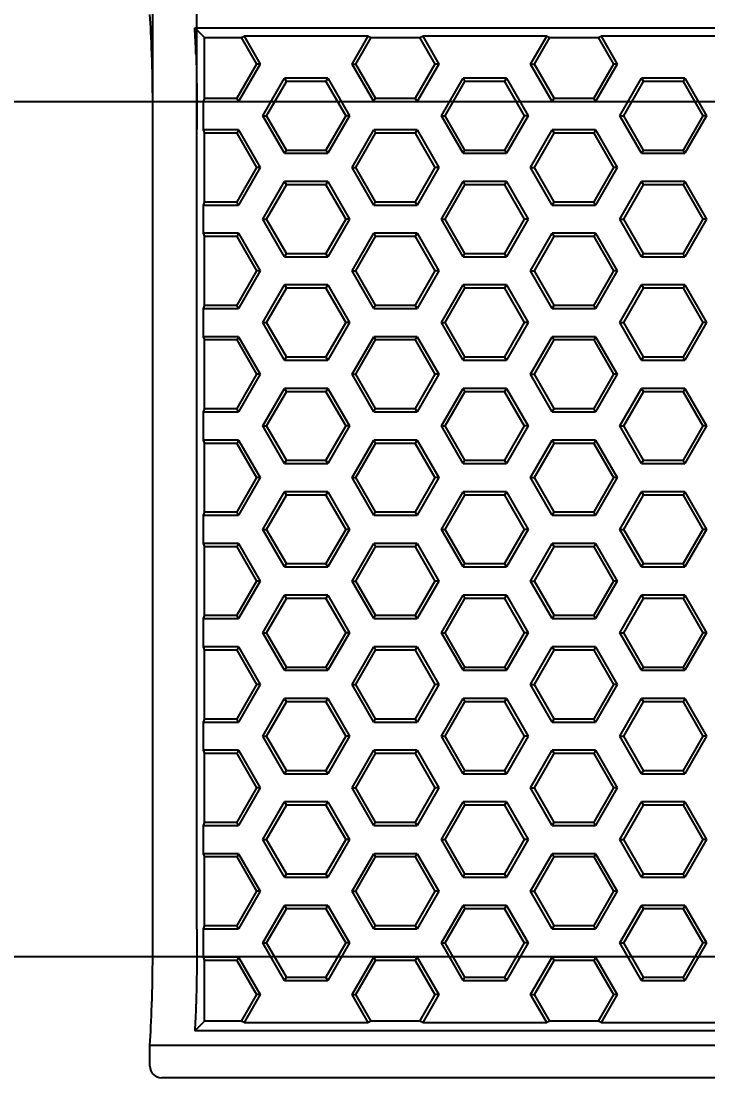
# Model space of a CAD drawing. Header units: inches. Extents: x 0.1 to 21.8, y 1.5 to 18.3.
# Drawn here: x 5.518 to 6.669, y 1.513 to 3.283 of the extents above; entities that cross this region are included whole.
import ezdxf

# ---------------------------------------------------------------- set-up
doc = ezdxf.new("R2010")
doc.units = ezdxf.units.IN
doc.header["$MEASUREMENT"] = 0
doc.layers.get('Defpoints').update_dxf_attribs({"color": 1})
doc.layers.add('Honeycomb', color=7, linetype='Continuous', true_color=0xffffff)
doc.styles.get("Standard").update_dxf_attribs({"font": 'Arial.ttf'})
doc.dimstyles.new('.1 DIM', dxfattribs={"dimscale": 0, "dimtxt": 0.15, "dimasz": 0.1, "dimexe": 0.18, "dimexo": 0.0625, "dimgap": 0.09, "dimtad": 0, "dimtih": 1, "dimtoh": 1, "dimdec": 5, "dimzin": 0, "dimdsep": 46, "dimlunit": 4, "dimtxsty": 'Standard', "dimcen": 0.09, "dimadec": 0, "dimazin": 0, "dimtfac": 1, "dimtdec": 5, "dimtofl": 0, "dimtmove": 0, "dimatfit": 3, "dimfxl": 1, "dimtolj": 1, "dimtzin": 0, "dimarcsym": 0})

# ---------------------------------------------------------------- blocks, each defined once
blk = doc.blocks.new('*D36')
at = {"layer": 'Defpoints', "color": 0, "lineweight": -2, "transparency": 16777216}
for p, q in [((7.1697, 3.1481), (4.7174, 3.1481)), ((4.8974, 3.0481), (4.8974, 2.8819)), ((4.8974, 1.816), (4.8974, 1.9822)), ((7.1697, 1.716), (4.7174, 1.716))]:
    blk.add_line(p, q, dxfattribs=at)
at = {"layer": 'Defpoints', "color": 0, "transparency": 16777216}
for p in [(7.2322, 3.1481), (4.8974, 1.716), (7.2322, 1.716)]:
    blk.add_point(p, dxfattribs=at)
for points in [[(4.8808, 3.0481), (4.9141, 3.0481), (4.8974, 3.1481)], [(4.8808, 1.816), (4.9141, 1.816), (4.8974, 1.716)]]:
    blk.add_solid(points, dxfattribs=at)
at = {"layer": 'Defpoints', "color": 0, "transparency": 16777216, "char_height": 0.15, "attachment_point": 5}
for s, insert in [('\\A1;1{\\H1x;\\S7/16;}"', (4.8974, 2.6965)), ('\\A1;[36.37 mm]', (4.8974, 2.2466))]:
    blk.add_mtext(s, dxfattribs=dict(at, insert=insert))
blk = doc.blocks.new('*D37')
at = {"layer": 'Defpoints', "color": 0, "lineweight": -2, "transparency": 16777216}
for p, q in [((5.7391, 2.4946), (5.7391, 3.9889)), ((5.8131, 2.4946), (5.8131, 3.9889)), ((5.6391, 3.8089), (5.5391, 3.8089)), ((5.9131, 3.8089), (6.0131, 3.8089))]:
    blk.add_line(p, q, dxfattribs=at)
at = {"layer": 'Defpoints', "color": 0, "transparency": 16777216}
for p in [(5.8131, 3.8089), (5.7391, 2.4321), (5.8131, 2.4321)]:
    blk.add_point(p, dxfattribs=at)
for points in [[(5.6391, 3.8256), (5.6391, 3.7922), (5.7391, 3.8089)], [(5.9131, 3.8256), (5.9131, 3.7922), (5.8131, 3.8089)]]:
    blk.add_solid(points, dxfattribs=at)
at = {"layer": 'Defpoints', "color": 0, "transparency": 16777216, "char_height": 0.15, "attachment_point": 5}
for s, insert in [('\\A1;{\\H1x;\\S1/16;}"', (6.5543, 4.0743)), ('\\A1;[1.88 mm]', (6.5543, 3.6234))]:
    blk.add_mtext(s, dxfattribs=dict(at, insert=insert))

msp = doc.modelspace()

# ---------------------------------------------------------------- linework, layer by layer
at = {"layer": 'Honeycomb', "color": 250, "linetype": 'Continuous'}
for p, q in [((5.809482, 3.27211), (7.106312, 3.27211)), ((5.809482, 3.27211), (5.825454, 3.256138)), ((5.887049, 3.256138), (5.892216, 3.258199)), ((5.892216, 3.258199), (5.919147, 3.211554)), ((6.099974, 3.258199), (5.892216, 3.258199)), ((6.073043, 3.211554), (6.099974, 3.258199)), ((6.099974, 3.258199), (6.105141, 3.256138)), ((6.186244, 3.256138), (6.191411, 3.258199)), ((6.191411, 3.258199), (6.218342, 3.211554)), ((6.399169, 3.258199), (6.191411, 3.258199)), ((6.372238, 3.211554), (6.399169, 3.258199)), ((6.399169, 3.258199), (6.404336, 3.256138)), ((6.485439, 3.256138), (6.490606, 3.258199)), ((6.490606, 3.258199), (6.517537, 3.211554)), ((6.698364, 3.258199), (6.490606, 3.258199)), ((5.825454, 3.154144), (5.825454, 3.256138)), ((5.825454, 3.256138), (5.887049, 3.256138)), ((5.887049, 3.256138), (5.912789, 3.211554)), ((6.0794, 3.211554), (6.105141, 3.256138)), ((6.105141, 3.256138), (6.186244, 3.256138)), ((6.186244, 3.256138), (6.211984, 3.211554)), ((6.378596, 3.211554), (6.404336, 3.256138)), ((6.404336, 3.256138), (6.485439, 3.256138)), ((6.485439, 3.256138), (6.511179, 3.211554)), ((5.912789, 3.211554), (5.879643, 3.154144)), ((5.919147, 3.211554), (5.882822, 3.148638)), ((5.919147, 3.211554), (5.912789, 3.211554)), ((6.109368, 3.148638), (6.073043, 3.211554)), ((6.073043, 3.211554), (6.0794, 3.211554)), ((6.112546, 3.154144), (6.0794, 3.211554)), ((6.211984, 3.211554), (6.178838, 3.154144)), ((6.218342, 3.211554), (6.182017, 3.148638)), ((6.218342, 3.211554), (6.211984, 3.211554)), ((6.408563, 3.148638), (6.372238, 3.211554)), ((6.372238, 3.211554), (6.378596, 3.211554)), ((6.411741, 3.154144), (6.378596, 3.211554)), ((6.511179, 3.211554), (6.478033, 3.154144)), ((6.517537, 3.211554), (6.481212, 3.148638)), ((6.517537, 3.211554), (6.511179, 3.211554)), ((5.923445, 3.124945), (5.95977, 3.187861)), ((5.95977, 3.187861), (5.962949, 3.182355)), ((6.032419, 3.187861), (5.95977, 3.187861)), ((6.032419, 3.187861), (6.029241, 3.182355)), ((6.032419, 3.187861), (6.068744, 3.124945)), ((6.222641, 3.124945), (6.258965, 3.187861)), ((6.258965, 3.187861), (6.262144, 3.182355)), ((6.331614, 3.187861), (6.258965, 3.187861)), ((6.331614, 3.187861), (6.328436, 3.182355)), ((6.331614, 3.187861), (6.367939, 3.124945)), ((6.521836, 3.124945), (6.55816, 3.187861)), ((6.55816, 3.187861), (6.561339, 3.182355)), ((6.63081, 3.187861), (6.55816, 3.187861)), ((6.63081, 3.187861), (6.627631, 3.182355)), ((6.63081, 3.187861), (6.667134, 3.124945)), ((5.929803, 3.124945), (5.962949, 3.182355)), ((6.029241, 3.182355), (5.962949, 3.182355)), ((6.029241, 3.182355), (6.062387, 3.124945)), ((6.228998, 3.124945), (6.262144, 3.182355)), ((6.328436, 3.182355), (6.262144, 3.182355)), ((6.328436, 3.182355), (6.361582, 3.124945)), ((6.528193, 3.124945), (6.561339, 3.182355)), ((6.627631, 3.182355), (6.561339, 3.182355)), ((6.627631, 3.182355), (6.660777, 3.124945)), ((5.825454, 3.154144), (5.823392, 3.148638)), ((5.825454, 3.154144), (5.879643, 3.154144)), ((5.882822, 3.148638), (5.879643, 3.154144)), ((6.109368, 3.148638), (6.112546, 3.154144)), ((6.112546, 3.154144), (6.178838, 3.154144)), ((6.182017, 3.148638), (6.178838, 3.154144)), ((6.408563, 3.148638), (6.411741, 3.154144)), ((6.411741, 3.154144), (6.478033, 3.154144)), ((6.481212, 3.148638), (6.478033, 3.154144)), ((5.823392, 3.148638), (5.823392, 3.101252)), ((5.823392, 3.148638), (5.882822, 3.148638)), ((6.109368, 3.148638), (6.182017, 3.148638)), ((6.408563, 3.148638), (6.481212, 3.148638)), ((5.95977, 3.062029), (5.923445, 3.124945)), ((5.923445, 3.124945), (5.929803, 3.124945)), ((5.962949, 3.067535), (5.929803, 3.124945)), ((6.062387, 3.124945), (6.029241, 3.067535)), ((6.068744, 3.124945), (6.032419, 3.062029)), ((6.068744, 3.124945), (6.062387, 3.124945)), ((6.258965, 3.062029), (6.222641, 3.124945)), ((6.222641, 3.124945), (6.228998, 3.124945)), ((6.262144, 3.067535), (6.228998, 3.124945)), ((6.361582, 3.124945), (6.328436, 3.067535)), ((6.367939, 3.124945), (6.331614, 3.062029)), ((6.367939, 3.124945), (6.361582, 3.124945)), ((6.55816, 3.062029), (6.521836, 3.124945)), ((6.521836, 3.124945), (6.528193, 3.124945)), ((6.561339, 3.067535), (6.528193, 3.124945)), ((6.660777, 3.124945), (6.627631, 3.067535)), ((6.667134, 3.124945), (6.63081, 3.062029)), ((6.667134, 3.124945), (6.660777, 3.124945)), ((5.739144, 1.762377), (5.739144, 3.101767)), ((5.813083, 1.762377), (5.813083, 3.101767)), ((5.882822, 3.101252), (5.823392, 3.101252)), ((5.823392, 3.101252), (5.825454, 3.095746)), ((5.882822, 3.101252), (5.879643, 3.095746)), ((5.882822, 3.101252), (5.919147, 3.038336)), ((6.073043, 3.038336), (6.109368, 3.101252)), ((6.109368, 3.101252), (6.112546, 3.095746)), ((6.182017, 3.101252), (6.109368, 3.101252)), ((6.182017, 3.101252), (6.178838, 3.095746)), ((6.182017, 3.101252), (6.218342, 3.038336)), ((6.372238, 3.038336), (6.408563, 3.101252)), ((6.408563, 3.101252), (6.411741, 3.095746)), ((6.481212, 3.101252), (6.408563, 3.101252)), ((6.481212, 3.101252), (6.478033, 3.095746)), ((6.481212, 3.101252), (6.517537, 3.038336)), ((5.825454, 2.980925), (5.825454, 3.095746)), ((5.879643, 3.095746), (5.825454, 3.095746)), ((5.879643, 3.095746), (5.912789, 3.038336)), ((6.0794, 3.038336), (6.112546, 3.095746)), ((6.178838, 3.095746), (6.112546, 3.095746)), ((6.178838, 3.095746), (6.211984, 3.038336)), ((6.378596, 3.038336), (6.411741, 3.095746)), ((6.478033, 3.095746), (6.411741, 3.095746)), ((6.478033, 3.095746), (6.511179, 3.038336)), ((5.95977, 3.062029), (5.962949, 3.067535)), ((5.962949, 3.067535), (6.029241, 3.067535)), ((6.032419, 3.062029), (6.029241, 3.067535)), ((6.258965, 3.062029), (6.262144, 3.067535)), ((6.262144, 3.067535), (6.328436, 3.067535)), ((6.331614, 3.062029), (6.328436, 3.067535)), ((6.55816, 3.062029), (6.561339, 3.067535)), ((6.561339, 3.067535), (6.627631, 3.067535)), ((6.63081, 3.062029), (6.627631, 3.067535)), ((5.95977, 3.062029), (6.032419, 3.062029)), ((6.258965, 3.062029), (6.331614, 3.062029)), ((6.55816, 3.062029), (6.63081, 3.062029)), ((5.912789, 3.038336), (5.879643, 2.980925)), ((5.919147, 3.038336), (5.882822, 2.97542)), ((5.919147, 3.038336), (5.912789, 3.038336)), ((6.109368, 2.97542), (6.073043, 3.038336)), ((6.073043, 3.038336), (6.0794, 3.038336)), ((6.112546, 2.980925), (6.0794, 3.038336)), ((6.211984, 3.038336), (6.178838, 2.980925)), ((6.218342, 3.038336), (6.182017, 2.97542)), ((6.218342, 3.038336), (6.211984, 3.038336)), ((6.408563, 2.97542), (6.372238, 3.038336)), ((6.372238, 3.038336), (6.378596, 3.038336)), ((6.411741, 2.980925), (6.378596, 3.038336)), ((6.511179, 3.038336), (6.478033, 2.980925)), ((6.517537, 3.038336), (6.481212, 2.97542)), ((6.517537, 3.038336), (6.511179, 3.038336)), ((5.923445, 2.951727), (5.95977, 3.014643)), ((5.95977, 3.014643), (5.962949, 3.009137)), ((6.032419, 3.014643), (5.95977, 3.014643)), ((6.032419, 3.014643), (6.029241, 3.009137)), ((6.032419, 3.014643), (6.068744, 2.951727)), ((6.222641, 2.951727), (6.258965, 3.014643)), ((6.258965, 3.014643), (6.262144, 3.009137)), ((6.331614, 3.014643), (6.258965, 3.014643)), ((6.331614, 3.014643), (6.328436, 3.009137)), ((6.331614, 3.014643), (6.367939, 2.951727)), ((6.521836, 2.951727), (6.55816, 3.014643)), ((6.55816, 3.014643), (6.561339, 3.009137)), ((6.63081, 3.014643), (6.55816, 3.014643)), ((6.63081, 3.014643), (6.627631, 3.009137)), ((6.63081, 3.014643), (6.667134, 2.951727)), ((5.929803, 2.951727), (5.962949, 3.009137)), ((6.029241, 3.009137), (5.962949, 3.009137)), ((6.029241, 3.009137), (6.062387, 2.951727)), ((6.228998, 2.951727), (6.262144, 3.009137)), ((6.328436, 3.009137), (6.262144, 3.009137)), ((6.328436, 3.009137), (6.361582, 2.951727)), ((6.528193, 2.951727), (6.561339, 3.009137)), ((6.627631, 3.009137), (6.561339, 3.009137)), ((6.627631, 3.009137), (6.660777, 2.951727)), ((5.825454, 2.980925), (5.823392, 2.97542)), ((5.823392, 2.97542), (5.823392, 2.928034)), ((5.823392, 2.97542), (5.882822, 2.97542)), ((5.825454, 2.980925), (5.879643, 2.980925)), ((5.882822, 2.97542), (5.879643, 2.980925)), ((6.109368, 2.97542), (6.112546, 2.980925)), ((6.109368, 2.97542), (6.182017, 2.97542)), ((6.112546, 2.980925), (6.178838, 2.980925)), ((6.182017, 2.97542), (6.178838, 2.980925)), ((6.408563, 2.97542), (6.411741, 2.980925)), ((6.408563, 2.97542), (6.481212, 2.97542)), ((6.411741, 2.980925), (6.478033, 2.980925)), ((6.481212, 2.97542), (6.478033, 2.980925)), ((5.95977, 2.888811), (5.923445, 2.951727)), ((5.923445, 2.951727), (5.929803, 2.951727)), ((5.962949, 2.894316), (5.929803, 2.951727)), ((6.062387, 2.951727), (6.029241, 2.894316)), ((6.068744, 2.951727), (6.032419, 2.888811)), ((6.068744, 2.951727), (6.062387, 2.951727)), ((6.258965, 2.888811), (6.222641, 2.951727)), ((6.222641, 2.951727), (6.228998, 2.951727)), ((6.262144, 2.894316), (6.228998, 2.951727)), ((6.361582, 2.951727), (6.328436, 2.894316)), ((6.367939, 2.951727), (6.331614, 2.888811)), ((6.367939, 2.951727), (6.361582, 2.951727)), ((6.55816, 2.888811), (6.521836, 2.951727)), ((6.521836, 2.951727), (6.528193, 2.951727)), ((6.561339, 2.894316), (6.528193, 2.951727)), ((6.660777, 2.951727), (6.627631, 2.894316)), ((6.667134, 2.951727), (6.63081, 2.888811)), ((6.667134, 2.951727), (6.660777, 2.951727)), ((5.882822, 2.928034), (5.823392, 2.928034)), ((5.823392, 2.928034), (5.825454, 2.922528)), ((5.825454, 2.807707), (5.825454, 2.922528)), ((5.879643, 2.922528), (5.825454, 2.922528)), ((5.882822, 2.928034), (5.879643, 2.922528)), ((5.879643, 2.922528), (5.912789, 2.865118)), ((5.882822, 2.928034), (5.919147, 2.865118)), ((6.073043, 2.865118), (6.109368, 2.928034)), ((6.0794, 2.865118), (6.112546, 2.922528)), ((6.109368, 2.928034), (6.112546, 2.922528)), ((6.182017, 2.928034), (6.109368, 2.928034)), ((6.178838, 2.922528), (6.112546, 2.922528)), ((6.182017, 2.928034), (6.178838, 2.922528)), ((6.178838, 2.922528), (6.211984, 2.865118)), ((6.182017, 2.928034), (6.218342, 2.865118)), ((6.372238, 2.865118), (6.408563, 2.928034)), ((6.378596, 2.865118), (6.411741, 2.922528)), ((6.408563, 2.928034), (6.411741, 2.922528)), ((6.481212, 2.928034), (6.408563, 2.928034)), ((6.478033, 2.922528), (6.411741, 2.922528)), ((6.481212, 2.928034), (6.478033, 2.922528)), ((6.478033, 2.922528), (6.511179, 2.865118)), ((6.481212, 2.928034), (6.517537, 2.865118)), ((5.95977, 2.888811), (5.962949, 2.894316)), ((5.95977, 2.888811), (6.032419, 2.888811)), ((5.962949, 2.894316), (6.029241, 2.894316)), ((6.032419, 2.888811), (6.029241, 2.894316)), ((6.258965, 2.888811), (6.262144, 2.894316)), ((6.258965, 2.888811), (6.331614, 2.888811)), ((6.262144, 2.894316), (6.328436, 2.894316)), ((6.331614, 2.888811), (6.328436, 2.894316)), ((6.55816, 2.888811), (6.561339, 2.894316)), ((6.55816, 2.888811), (6.63081, 2.888811)), ((6.561339, 2.894316), (6.627631, 2.894316)), ((6.63081, 2.888811), (6.627631, 2.894316)), ((5.912789, 2.865118), (5.879643, 2.807707)), ((5.919147, 2.865118), (5.882822, 2.802202)), ((5.919147, 2.865118), (5.912789, 2.865118)), ((6.109368, 2.802202), (6.073043, 2.865118)), ((6.073043, 2.865118), (6.0794, 2.865118)), ((6.112546, 2.807707), (6.0794, 2.865118)), ((6.211984, 2.865118), (6.178838, 2.807707)), ((6.218342, 2.865118), (6.182017, 2.802202)), ((6.218342, 2.865118), (6.211984, 2.865118)), ((6.408563, 2.802202), (6.372238, 2.865118)), ((6.372238, 2.865118), (6.378596, 2.865118)), ((6.411741, 2.807707), (6.378596, 2.865118)), ((6.511179, 2.865118), (6.478033, 2.807707)), ((6.517537, 2.865118), (6.481212, 2.802202)), ((6.517537, 2.865118), (6.511179, 2.865118)), ((5.923445, 2.778509), (5.95977, 2.841425)), ((5.929803, 2.778509), (5.962949, 2.835919)), ((5.95977, 2.841425), (5.962949, 2.835919)), ((6.032419, 2.841425), (5.95977, 2.841425)), ((6.029241, 2.835919), (5.962949, 2.835919)), ((6.032419, 2.841425), (6.029241, 2.835919)), ((6.029241, 2.835919), (6.062387, 2.778509)), ((6.032419, 2.841425), (6.068744, 2.778509)), ((6.222641, 2.778509), (6.258965, 2.841425)), ((6.228998, 2.778509), (6.262144, 2.835919)), ((6.258965, 2.841425), (6.262144, 2.835919)), ((6.331614, 2.841425), (6.258965, 2.841425)), ((6.328436, 2.835919), (6.262144, 2.835919)), ((6.331614, 2.841425), (6.328436, 2.835919)), ((6.328436, 2.835919), (6.361582, 2.778509)), ((6.331614, 2.841425), (6.367939, 2.778509)), ((6.521836, 2.778509), (6.55816, 2.841425)), ((6.528193, 2.778509), (6.561339, 2.835919)), ((6.55816, 2.841425), (6.561339, 2.835919)), ((6.63081, 2.841425), (6.55816, 2.841425)), ((6.627631, 2.835919), (6.561339, 2.835919)), ((6.63081, 2.841425), (6.627631, 2.835919)), ((6.627631, 2.835919), (6.660777, 2.778509)), ((6.63081, 2.841425), (6.667134, 2.778509)), ((5.825454, 2.807707), (5.823392, 2.802202)), ((5.823392, 2.802202), (5.823392, 2.754816)), ((5.823392, 2.802202), (5.882822, 2.802202)), ((5.825454, 2.807707), (5.879643, 2.807707)), ((5.882822, 2.802202), (5.879643, 2.807707)), ((6.109368, 2.802202), (6.112546, 2.807707)), ((6.109368, 2.802202), (6.182017, 2.802202)), ((6.112546, 2.807707), (6.178838, 2.807707)), ((6.182017, 2.802202), (6.178838, 2.807707)), ((6.408563, 2.802202), (6.411741, 2.807707)), ((6.408563, 2.802202), (6.481212, 2.802202)), ((6.411741, 2.807707), (6.478033, 2.807707)), ((6.481212, 2.802202), (6.478033, 2.807707)), ((5.95977, 2.715592), (5.923445, 2.778509)), ((5.923445, 2.778509), (5.929803, 2.778509)), ((5.962949, 2.721098), (5.929803, 2.778509)), ((6.062387, 2.778509), (6.029241, 2.721098)), ((6.068744, 2.778509), (6.032419, 2.715592)), ((6.068744, 2.778509), (6.062387, 2.778509)), ((6.258965, 2.715592), (6.222641, 2.778509)), ((6.222641, 2.778509), (6.228998, 2.778509)), ((6.262144, 2.721098), (6.228998, 2.778509)), ((6.361582, 2.778509), (6.328436, 2.721098)), ((6.367939, 2.778509), (6.331614, 2.715592)), ((6.367939, 2.778509), (6.361582, 2.778509)), ((6.55816, 2.715592), (6.521836, 2.778509)), ((6.521836, 2.778509), (6.528193, 2.778509)), ((6.561339, 2.721098), (6.528193, 2.778509)), ((6.660777, 2.778509), (6.627631, 2.721098)), ((6.667134, 2.778509), (6.63081, 2.715592)), ((6.667134, 2.778509), (6.660777, 2.778509)), ((5.882822, 2.754816), (5.823392, 2.754816)), ((5.823392, 2.754816), (5.825454, 2.74931)), ((5.825454, 2.634489), (5.825454, 2.74931)), ((5.879643, 2.74931), (5.825454, 2.74931)), ((5.882822, 2.754816), (5.879643, 2.74931)), ((5.879643, 2.74931), (5.912789, 2.691899)), ((5.882822, 2.754816), (5.919147, 2.691899)), ((6.073043, 2.691899), (6.109368, 2.754816)), ((6.0794, 2.691899), (6.112546, 2.74931)), ((6.109368, 2.754816), (6.112546, 2.74931)), ((6.182017, 2.754816), (6.109368, 2.754816)), ((6.178838, 2.74931), (6.112546, 2.74931)), ((6.182017, 2.754816), (6.178838, 2.74931)), ((6.178838, 2.74931), (6.211984, 2.691899)), ((6.182017, 2.754816), (6.218342, 2.691899)), ((6.372238, 2.691899), (6.408563, 2.754816)), ((6.378596, 2.691899), (6.411741, 2.74931)), ((6.408563, 2.754816), (6.411741, 2.74931)), ((6.481212, 2.754816), (6.408563, 2.754816)), ((6.478033, 2.74931), (6.411741, 2.74931)), ((6.481212, 2.754816), (6.478033, 2.74931)), ((6.478033, 2.74931), (6.511179, 2.691899)), ((6.481212, 2.754816), (6.517537, 2.691899)), ((5.95977, 2.715592), (5.962949, 2.721098)), ((5.95977, 2.715592), (6.032419, 2.715592)), ((5.962949, 2.721098), (6.029241, 2.721098)), ((6.032419, 2.715592), (6.029241, 2.721098)), ((6.258965, 2.715592), (6.262144, 2.721098)), ((6.258965, 2.715592), (6.331614, 2.715592)), ((6.262144, 2.721098), (6.328436, 2.721098)), ((6.331614, 2.715592), (6.328436, 2.721098)), ((6.55816, 2.715592), (6.561339, 2.721098)), ((6.55816, 2.715592), (6.63081, 2.715592)), ((6.561339, 2.721098), (6.627631, 2.721098)), ((6.63081, 2.715592), (6.627631, 2.721098)), ((5.912789, 2.691899), (5.879643, 2.634489)), ((5.919147, 2.691899), (5.882822, 2.628983)), ((5.919147, 2.691899), (5.912789, 2.691899)), ((6.109368, 2.628983), (6.073043, 2.691899)), ((6.073043, 2.691899), (6.0794, 2.691899)), ((6.112546, 2.634489), (6.0794, 2.691899)), ((6.211984, 2.691899), (6.178838, 2.634489)), ((6.218342, 2.691899), (6.182017, 2.628983)), ((6.218342, 2.691899), (6.211984, 2.691899)), ((6.408563, 2.628983), (6.372238, 2.691899)), ((6.372238, 2.691899), (6.378596, 2.691899)), ((6.411741, 2.634489), (6.378596, 2.691899)), ((6.511179, 2.691899), (6.478033, 2.634489)), ((6.517537, 2.691899), (6.481212, 2.628983)), ((6.517537, 2.691899), (6.511179, 2.691899)), ((5.923445, 2.60529), (5.95977, 2.668206)), ((5.929803, 2.60529), (5.962949, 2.662701)), ((5.95977, 2.668206), (5.962949, 2.662701)), ((6.032419, 2.668206), (5.95977, 2.668206)), ((6.029241, 2.662701), (5.962949, 2.662701)), ((6.032419, 2.668206), (6.029241, 2.662701)), ((6.029241, 2.662701), (6.062387, 2.60529)), ((6.032419, 2.668206), (6.068744, 2.60529)), ((6.222641, 2.60529), (6.258965, 2.668206)), ((6.228998, 2.60529), (6.262144, 2.662701)), ((6.258965, 2.668206), (6.262144, 2.662701)), ((6.331614, 2.668206), (6.258965, 2.668206)), ((6.328436, 2.662701), (6.262144, 2.662701)), ((6.331614, 2.668206), (6.328436, 2.662701)), ((6.328436, 2.662701), (6.361582, 2.60529)), ((6.331614, 2.668206), (6.367939, 2.60529)), ((6.521836, 2.60529), (6.55816, 2.668206)), ((6.528193, 2.60529), (6.561339, 2.662701)), ((6.55816, 2.668206), (6.561339, 2.662701)), ((6.63081, 2.668206), (6.55816, 2.668206)), ((6.627631, 2.662701), (6.561339, 2.662701)), ((6.63081, 2.668206), (6.627631, 2.662701)), ((6.627631, 2.662701), (6.660777, 2.60529)), ((6.63081, 2.668206), (6.667134, 2.60529)), ((5.825454, 2.634489), (5.823392, 2.628983)), ((5.823392, 2.628983), (5.823392, 2.581597)), ((5.823392, 2.628983), (5.882822, 2.628983)), ((5.825454, 2.634489), (5.879643, 2.634489)), ((5.882822, 2.628983), (5.879643, 2.634489)), ((6.109368, 2.628983), (6.112546, 2.634489)), ((6.109368, 2.628983), (6.182017, 2.628983)), ((6.112546, 2.634489), (6.178838, 2.634489)), ((6.182017, 2.628983), (6.178838, 2.634489)), ((6.408563, 2.628983), (6.411741, 2.634489)), ((6.408563, 2.628983), (6.481212, 2.628983)), ((6.411741, 2.634489), (6.478033, 2.634489)), ((6.481212, 2.628983), (6.478033, 2.634489)), ((5.95977, 2.542374), (5.923445, 2.60529)), ((5.923445, 2.60529), (5.929803, 2.60529)), ((5.962949, 2.54788), (5.929803, 2.60529)), ((6.062387, 2.60529), (6.029241, 2.54788)), ((6.068744, 2.60529), (6.032419, 2.542374)), ((6.068744, 2.60529), (6.062387, 2.60529)), ((6.258965, 2.542374), (6.222641, 2.60529)), ((6.222641, 2.60529), (6.228998, 2.60529)), ((6.262144, 2.54788), (6.228998, 2.60529)), ((6.361582, 2.60529), (6.328436, 2.54788)), ((6.367939, 2.60529), (6.331614, 2.542374)), ((6.367939, 2.60529), (6.361582, 2.60529)), ((6.55816, 2.542374), (6.521836, 2.60529)), ((6.521836, 2.60529), (6.528193, 2.60529)), ((6.561339, 2.54788), (6.528193, 2.60529)), ((6.660777, 2.60529), (6.627631, 2.54788)), ((6.667134, 2.60529), (6.63081, 2.542374)), ((6.667134, 2.60529), (6.660777, 2.60529)), ((5.882822, 2.581597), (5.823392, 2.581597)), ((5.823392, 2.581597), (5.825454, 2.576092)), ((5.825454, 2.461271), (5.825454, 2.576092)), ((5.879643, 2.576092), (5.825454, 2.576092)), ((5.882822, 2.581597), (5.879643, 2.576092)), ((5.879643, 2.576092), (5.912789, 2.518681)), ((5.882822, 2.581597), (5.919147, 2.518681)), ((6.073043, 2.518681), (6.109368, 2.581597)), ((6.0794, 2.518681), (6.112546, 2.576092)), ((6.109368, 2.581597), (6.112546, 2.576092)), ((6.182017, 2.581597), (6.109368, 2.581597)), ((6.178838, 2.576092), (6.112546, 2.576092)), ((6.182017, 2.581597), (6.178838, 2.576092)), ((6.178838, 2.576092), (6.211984, 2.518681)), ((6.182017, 2.581597), (6.218342, 2.518681)), ((6.372238, 2.518681), (6.408563, 2.581597)), ((6.378596, 2.518681), (6.411741, 2.576092)), ((6.408563, 2.581597), (6.411741, 2.576092)), ((6.481212, 2.581597), (6.408563, 2.581597)), ((6.478033, 2.576092), (6.411741, 2.576092)), ((6.481212, 2.581597), (6.478033, 2.576092)), ((6.478033, 2.576092), (6.511179, 2.518681)), ((6.481212, 2.581597), (6.517537, 2.518681)), ((5.95977, 2.542374), (5.962949, 2.54788)), ((5.95977, 2.542374), (6.032419, 2.542374)), ((5.962949, 2.54788), (6.029241, 2.54788)), ((6.032419, 2.542374), (6.029241, 2.54788)), ((6.258965, 2.542374), (6.262144, 2.54788)), ((6.258965, 2.542374), (6.331614, 2.542374)), ((6.262144, 2.54788), (6.328436, 2.54788)), ((6.331614, 2.542374), (6.328436, 2.54788)), ((6.55816, 2.542374), (6.561339, 2.54788)), ((6.55816, 2.542374), (6.63081, 2.542374)), ((6.561339, 2.54788), (6.627631, 2.54788)), ((6.63081, 2.542374), (6.627631, 2.54788)), ((5.912789, 2.518681), (5.879643, 2.461271)), ((5.919147, 2.518681), (5.882822, 2.455765)), ((5.919147, 2.518681), (5.912789, 2.518681)), ((6.109368, 2.455765), (6.073043, 2.518681)), ((6.073043, 2.518681), (6.0794, 2.518681)), ((6.112546, 2.461271), (6.0794, 2.518681)), ((6.211984, 2.518681), (6.178838, 2.461271)), ((6.218342, 2.518681), (6.182017, 2.455765)), ((6.218342, 2.518681), (6.211984, 2.518681)), ((6.408563, 2.455765), (6.372238, 2.518681)), ((6.372238, 2.518681), (6.378596, 2.518681)), ((6.411741, 2.461271), (6.378596, 2.518681)), ((6.511179, 2.518681), (6.478033, 2.461271)), ((6.517537, 2.518681), (6.481212, 2.455765)), ((6.517537, 2.518681), (6.511179, 2.518681)), ((5.923445, 2.432072), (5.95977, 2.494988)), ((5.929803, 2.432072), (5.962949, 2.489483)), ((5.95977, 2.494988), (5.962949, 2.489483)), ((6.032419, 2.494988), (5.95977, 2.494988)), ((6.029241, 2.489483), (5.962949, 2.489483)), ((6.032419, 2.494988), (6.029241, 2.489483)), ((6.029241, 2.489483), (6.062387, 2.432072)), ((6.032419, 2.494988), (6.068744, 2.432072)), ((6.222641, 2.432072), (6.258965, 2.494988)), ((6.228998, 2.432072), (6.262144, 2.489483)), ((6.258965, 2.494988), (6.262144, 2.489483)), ((6.331614, 2.494988), (6.258965, 2.494988)), ((6.328436, 2.489483), (6.262144, 2.489483)), ((6.331614, 2.494988), (6.328436, 2.489483)), ((6.328436, 2.489483), (6.361582, 2.432072)), ((6.331614, 2.494988), (6.367939, 2.432072)), ((6.521836, 2.432072), (6.55816, 2.494988)), ((6.528193, 2.432072), (6.561339, 2.489483)), ((6.55816, 2.494988), (6.561339, 2.489483)), ((6.63081, 2.494988), (6.55816, 2.494988)), ((6.627631, 2.489483), (6.561339, 2.489483)), ((6.63081, 2.494988), (6.627631, 2.489483)), ((6.627631, 2.489483), (6.660777, 2.432072)), ((6.63081, 2.494988), (6.667134, 2.432072)), ((5.825454, 2.461271), (5.823392, 2.455765)), ((5.825454, 2.461271), (5.879643, 2.461271)), ((5.882822, 2.455765), (5.879643, 2.461271)), ((6.109368, 2.455765), (6.112546, 2.461271)), ((6.112546, 2.461271), (6.178838, 2.461271)), ((6.182017, 2.455765), (6.178838, 2.461271)), ((6.408563, 2.455765), (6.411741, 2.461271)), ((6.411741, 2.461271), (6.478033, 2.461271)), ((6.481212, 2.455765), (6.478033, 2.461271)), ((5.823392, 2.455765), (5.823392, 2.408379)), ((5.823392, 2.455765), (5.882822, 2.455765)), ((6.109368, 2.455765), (6.182017, 2.455765)), ((6.408563, 2.455765), (6.481212, 2.455765)), ((5.95977, 2.369156), (5.923445, 2.432072)), ((5.923445, 2.432072), (5.929803, 2.432072)), ((5.962949, 2.374662), (5.929803, 2.432072)), ((6.062387, 2.432072), (6.029241, 2.374662)), ((6.068744, 2.432072), (6.032419, 2.369156)), ((6.068744, 2.432072), (6.062387, 2.432072)), ((6.258965, 2.369156), (6.222641, 2.432072)), ((6.222641, 2.432072), (6.228998, 2.432072)), ((6.262144, 2.374662), (6.228998, 2.432072)), ((6.361582, 2.432072), (6.328436, 2.374662)), ((6.367939, 2.432072), (6.331614, 2.369156)), ((6.367939, 2.432072), (6.361582, 2.432072)), ((6.55816, 2.369156), (6.521836, 2.432072)), ((6.521836, 2.432072), (6.528193, 2.432072)), ((6.561339, 2.374662), (6.528193, 2.432072)), ((6.660777, 2.432072), (6.627631, 2.374662)), ((6.667134, 2.432072), (6.63081, 2.369156)), ((6.667134, 2.432072), (6.660777, 2.432072)), ((5.882822, 2.408379), (5.823392, 2.408379)), ((5.823392, 2.408379), (5.825454, 2.402873)), ((5.882822, 2.408379), (5.879643, 2.402873)), ((5.882822, 2.408379), (5.919147, 2.345463)), ((6.073043, 2.345463), (6.109368, 2.408379)), ((6.109368, 2.408379), (6.112546, 2.402873)), ((6.182017, 2.408379), (6.109368, 2.408379)), ((6.182017, 2.408379), (6.178838, 2.402873)), ((6.182017, 2.408379), (6.218342, 2.345463)), ((6.372238, 2.345463), (6.408563, 2.408379)), ((6.408563, 2.408379), (6.411741, 2.402873)), ((6.481212, 2.408379), (6.408563, 2.408379)), ((6.481212, 2.408379), (6.478033, 2.402873)), ((6.481212, 2.408379), (6.517537, 2.345463)), ((5.825454, 2.288053), (5.825454, 2.402873)), ((5.879643, 2.402873), (5.825454, 2.402873)), ((5.879643, 2.402873), (5.912789, 2.345463)), ((6.0794, 2.345463), (6.112546, 2.402873)), ((6.178838, 2.402873), (6.112546, 2.402873)), ((6.178838, 2.402873), (6.211984, 2.345463)), ((6.378596, 2.345463), (6.411741, 2.402873)), ((6.478033, 2.402873), (6.411741, 2.402873)), ((6.478033, 2.402873), (6.511179, 2.345463)), ((5.95977, 2.369156), (5.962949, 2.374662)), ((5.962949, 2.374662), (6.029241, 2.374662)), ((6.032419, 2.369156), (6.029241, 2.374662)), ((6.258965, 2.369156), (6.262144, 2.374662)), ((6.262144, 2.374662), (6.328436, 2.374662)), ((6.331614, 2.369156), (6.328436, 2.374662)), ((6.55816, 2.369156), (6.561339, 2.374662)), ((6.561339, 2.374662), (6.627631, 2.374662)), ((6.63081, 2.369156), (6.627631, 2.374662)), ((5.95977, 2.369156), (6.032419, 2.369156)), ((6.258965, 2.369156), (6.331614, 2.369156)), ((6.55816, 2.369156), (6.63081, 2.369156)), ((5.912789, 2.345463), (5.879643, 2.288053)), ((5.919147, 2.345463), (5.882822, 2.282547)), ((5.919147, 2.345463), (5.912789, 2.345463)), ((6.109368, 2.282547), (6.073043, 2.345463)), ((6.073043, 2.345463), (6.0794, 2.345463)), ((6.112546, 2.288053), (6.0794, 2.345463)), ((6.211984, 2.345463), (6.178838, 2.288053)), ((6.218342, 2.345463), (6.182017, 2.282547)), ((6.218342, 2.345463), (6.211984, 2.345463)), ((6.408563, 2.282547), (6.372238, 2.345463)), ((6.372238, 2.345463), (6.378596, 2.345463)), ((6.411741, 2.288053), (6.378596, 2.345463)), ((6.511179, 2.345463), (6.478033, 2.288053)), ((6.517537, 2.345463), (6.481212, 2.282547)), ((6.517537, 2.345463), (6.511179, 2.345463)), ((5.923445, 2.258854), (5.95977, 2.32177)), ((5.95977, 2.32177), (5.962949, 2.316264)), ((6.032419, 2.32177), (5.95977, 2.32177)), ((6.032419, 2.32177), (6.029241, 2.316264)), ((6.032419, 2.32177), (6.068744, 2.258854)), ((6.222641, 2.258854), (6.258965, 2.32177)), ((6.258965, 2.32177), (6.262144, 2.316264)), ((6.331614, 2.32177), (6.258965, 2.32177)), ((6.331614, 2.32177), (6.328436, 2.316264)), ((6.331614, 2.32177), (6.367939, 2.258854)), ((6.521836, 2.258854), (6.55816, 2.32177)), ((6.55816, 2.32177), (6.561339, 2.316264)), ((6.63081, 2.32177), (6.55816, 2.32177)), ((6.63081, 2.32177), (6.627631, 2.316264)), ((6.63081, 2.32177), (6.667134, 2.258854)), ((5.929803, 2.258854), (5.962949, 2.316264)), ((6.029241, 2.316264), (5.962949, 2.316264)), ((6.029241, 2.316264), (6.062387, 2.258854)), ((6.228998, 2.258854), (6.262144, 2.316264)), ((6.328436, 2.316264), (6.262144, 2.316264)), ((6.328436, 2.316264), (6.361582, 2.258854)), ((6.528193, 2.258854), (6.561339, 2.316264)), ((6.627631, 2.316264), (6.561339, 2.316264)), ((6.627631, 2.316264), (6.660777, 2.258854)), ((5.825454, 2.288053), (5.823392, 2.282547)), ((5.825454, 2.288053), (5.879643, 2.288053)), ((5.882822, 2.282547), (5.879643, 2.288053)), ((6.109368, 2.282547), (6.112546, 2.288053)), ((6.112546, 2.288053), (6.178838, 2.288053)), ((6.182017, 2.282547), (6.178838, 2.288053)), ((6.408563, 2.282547), (6.411741, 2.288053)), ((6.411741, 2.288053), (6.478033, 2.288053)), ((6.481212, 2.282547), (6.478033, 2.288053)), ((5.823392, 2.282547), (5.823392, 2.235161)), ((5.823392, 2.282547), (5.882822, 2.282547)), ((6.109368, 2.282547), (6.182017, 2.282547)), ((6.408563, 2.282547), (6.481212, 2.282547)), ((5.95977, 2.195938), (5.923445, 2.258854)), ((5.923445, 2.258854), (5.929803, 2.258854)), ((5.962949, 2.201444), (5.929803, 2.258854)), ((6.062387, 2.258854), (6.029241, 2.201444)), ((6.068744, 2.258854), (6.032419, 2.195938)), ((6.068744, 2.258854), (6.062387, 2.258854)), ((6.258965, 2.195938), (6.222641, 2.258854)), ((6.222641, 2.258854), (6.228998, 2.258854)), ((6.262144, 2.201444), (6.228998, 2.258854)), ((6.361582, 2.258854), (6.328436, 2.201444)), ((6.367939, 2.258854), (6.331614, 2.195938)), ((6.367939, 2.258854), (6.361582, 2.258854)), ((6.55816, 2.195938), (6.521836, 2.258854)), ((6.521836, 2.258854), (6.528193, 2.258854)), ((6.561339, 2.201444), (6.528193, 2.258854)), ((6.660777, 2.258854), (6.627631, 2.201444)), ((6.667134, 2.258854), (6.63081, 2.195938)), ((6.667134, 2.258854), (6.660777, 2.258854)), ((5.882822, 2.235161), (5.823392, 2.235161)), ((5.823392, 2.235161), (5.825454, 2.229655)), ((5.882822, 2.235161), (5.879643, 2.229655)), ((5.882822, 2.235161), (5.919147, 2.172245)), ((6.073043, 2.172245), (6.109368, 2.235161)), ((6.109368, 2.235161), (6.112546, 2.229655)), ((6.182017, 2.235161), (6.109368, 2.235161)), ((6.182017, 2.235161), (6.178838, 2.229655)), ((6.182017, 2.235161), (6.218342, 2.172245)), ((6.372238, 2.172245), (6.408563, 2.235161)), ((6.408563, 2.235161), (6.411741, 2.229655)), ((6.481212, 2.235161), (6.408563, 2.235161)), ((6.481212, 2.235161), (6.478033, 2.229655)), ((6.481212, 2.235161), (6.517537, 2.172245)), ((5.825454, 2.114834), (5.825454, 2.229655)), ((5.879643, 2.229655), (5.825454, 2.229655)), ((5.879643, 2.229655), (5.912789, 2.172245)), ((6.0794, 2.172245), (6.112546, 2.229655)), ((6.178838, 2.229655), (6.112546, 2.229655)), ((6.178838, 2.229655), (6.211984, 2.172245)), ((6.378596, 2.172245), (6.411741, 2.229655)), ((6.478033, 2.229655), (6.411741, 2.229655)), ((6.478033, 2.229655), (6.511179, 2.172245)), ((5.95977, 2.195938), (5.962949, 2.201444)), ((5.95977, 2.195938), (6.032419, 2.195938)), ((5.962949, 2.201444), (6.029241, 2.201444)), ((6.032419, 2.195938), (6.029241, 2.201444)), ((6.258965, 2.195938), (6.262144, 2.201444)), ((6.258965, 2.195938), (6.331614, 2.195938)), ((6.262144, 2.201444), (6.328436, 2.201444)), ((6.331614, 2.195938), (6.328436, 2.201444)), ((6.55816, 2.195938), (6.561339, 2.201444)), ((6.55816, 2.195938), (6.63081, 2.195938)), ((6.561339, 2.201444), (6.627631, 2.201444)), ((6.63081, 2.195938), (6.627631, 2.201444)), ((5.912789, 2.172245), (5.879643, 2.114834)), ((5.919147, 2.172245), (5.882822, 2.109329)), ((5.919147, 2.172245), (5.912789, 2.172245)), ((6.109368, 2.109329), (6.073043, 2.172245)), ((6.073043, 2.172245), (6.0794, 2.172245)), ((6.112546, 2.114834), (6.0794, 2.172245)), ((6.211984, 2.172245), (6.178838, 2.114834)), ((6.218342, 2.172245), (6.182017, 2.109329)), ((6.218342, 2.172245), (6.211984, 2.172245)), ((6.408563, 2.109329), (6.372238, 2.172245)), ((6.372238, 2.172245), (6.378596, 2.172245)), ((6.411741, 2.114834), (6.378596, 2.172245)), ((6.511179, 2.172245), (6.478033, 2.114834)), ((6.517537, 2.172245), (6.481212, 2.109329)), ((6.517537, 2.172245), (6.511179, 2.172245)), ((5.923445, 2.085636), (5.95977, 2.148552)), ((5.929803, 2.085636), (5.962949, 2.143046)), ((5.95977, 2.148552), (5.962949, 2.143046)), ((6.032419, 2.148552), (5.95977, 2.148552)), ((6.029241, 2.143046), (5.962949, 2.143046)), ((6.032419, 2.148552), (6.029241, 2.143046)), ((6.029241, 2.143046), (6.062387, 2.085636)), ((6.032419, 2.148552), (6.068744, 2.085636)), ((6.222641, 2.085636), (6.258965, 2.148552)), ((6.228998, 2.085636), (6.262144, 2.143046)), ((6.258965, 2.148552), (6.262144, 2.143046)), ((6.331614, 2.148552), (6.258965, 2.148552)), ((6.328436, 2.143046), (6.262144, 2.143046)), ((6.331614, 2.148552), (6.328436, 2.143046)), ((6.328436, 2.143046), (6.361582, 2.085636)), ((6.331614, 2.148552), (6.367939, 2.085636)), ((6.521836, 2.085636), (6.55816, 2.148552)), ((6.528193, 2.085636), (6.561339, 2.143046)), ((6.55816, 2.148552), (6.561339, 2.143046)), ((6.63081, 2.148552), (6.55816, 2.148552)), ((6.627631, 2.143046), (6.561339, 2.143046)), ((6.63081, 2.148552), (6.627631, 2.143046)), ((6.627631, 2.143046), (6.660777, 2.085636)), ((6.63081, 2.148552), (6.667134, 2.085636)), ((5.825454, 2.114834), (5.823392, 2.109329)), ((5.823392, 2.109329), (5.823392, 2.061943)), ((5.823392, 2.109329), (5.882822, 2.109329)), ((5.825454, 2.114834), (5.879643, 2.114834)), ((5.882822, 2.109329), (5.879643, 2.114834)), ((6.109368, 2.109329), (6.112546, 2.114834)), ((6.109368, 2.109329), (6.182017, 2.109329)), ((6.112546, 2.114834), (6.178838, 2.114834)), ((6.182017, 2.109329), (6.178838, 2.114834)), ((6.408563, 2.109329), (6.411741, 2.114834)), ((6.408563, 2.109329), (6.481212, 2.109329)), ((6.411741, 2.114834), (6.478033, 2.114834)), ((6.481212, 2.109329), (6.478033, 2.114834)), ((5.95977, 2.02272), (5.923445, 2.085636)), ((5.923445, 2.085636), (5.929803, 2.085636)), ((5.962949, 2.028225), (5.929803, 2.085636)), ((6.062387, 2.085636), (6.029241, 2.028225)), ((6.068744, 2.085636), (6.032419, 2.02272)), ((6.068744, 2.085636), (6.062387, 2.085636)), ((6.258965, 2.02272), (6.222641, 2.085636)), ((6.222641, 2.085636), (6.228998, 2.085636)), ((6.262144, 2.028225), (6.228998, 2.085636)), ((6.361582, 2.085636), (6.328436, 2.028225)), ((6.367939, 2.085636), (6.331614, 2.02272)), ((6.367939, 2.085636), (6.361582, 2.085636)), ((6.55816, 2.02272), (6.521836, 2.085636)), ((6.521836, 2.085636), (6.528193, 2.085636)), ((6.561339, 2.028225), (6.528193, 2.085636)), ((6.660777, 2.085636), (6.627631, 2.028225)), ((6.667134, 2.085636), (6.63081, 2.02272)), ((6.667134, 2.085636), (6.660777, 2.085636)), ((5.882822, 2.061943), (5.823392, 2.061943)), ((5.823392, 2.061943), (5.825454, 2.056437)), ((5.825454, 1.941616), (5.825454, 2.056437)), ((5.879643, 2.056437), (5.825454, 2.056437)), ((5.882822, 2.061943), (5.879643, 2.056437)), ((5.879643, 2.056437), (5.912789, 1.999027)), ((5.882822, 2.061943), (5.919147, 1.999027)), ((6.073043, 1.999027), (6.109368, 2.061943)), ((6.0794, 1.999027), (6.112546, 2.056437)), ((6.109368, 2.061943), (6.112546, 2.056437)), ((6.182017, 2.061943), (6.109368, 2.061943)), ((6.178838, 2.056437), (6.112546, 2.056437)), ((6.182017, 2.061943), (6.178838, 2.056437)), ((6.178838, 2.056437), (6.211984, 1.999027)), ((6.182017, 2.061943), (6.218342, 1.999027)), ((6.372238, 1.999027), (6.408563, 2.061943)), ((6.378596, 1.999027), (6.411741, 2.056437)), ((6.408563, 2.061943), (6.411741, 2.056437)), ((6.481212, 2.061943), (6.408563, 2.061943)), ((6.478033, 2.056437), (6.411741, 2.056437)), ((6.481212, 2.061943), (6.478033, 2.056437)), ((6.478033, 2.056437), (6.511179, 1.999027)), ((6.481212, 2.061943), (6.517537, 1.999027)), ((5.95977, 2.02272), (5.962949, 2.028225)), ((5.95977, 2.02272), (6.032419, 2.02272)), ((5.962949, 2.028225), (6.029241, 2.028225)), ((6.032419, 2.02272), (6.029241, 2.028225)), ((6.258965, 2.02272), (6.262144, 2.028225)), ((6.258965, 2.02272), (6.331614, 2.02272)), ((6.262144, 2.028225), (6.328436, 2.028225)), ((6.331614, 2.02272), (6.328436, 2.028225)), ((6.55816, 2.02272), (6.561339, 2.028225)), ((6.55816, 2.02272), (6.63081, 2.02272)), ((6.561339, 2.028225), (6.627631, 2.028225)), ((6.63081, 2.02272), (6.627631, 2.028225)), ((5.912789, 1.999027), (5.879643, 1.941616)), ((5.919147, 1.999027), (5.882822, 1.936111)), ((5.919147, 1.999027), (5.912789, 1.999027)), ((6.109368, 1.936111), (6.073043, 1.999027)), ((6.073043, 1.999027), (6.0794, 1.999027)), ((6.112546, 1.941616), (6.0794, 1.999027)), ((6.211984, 1.999027), (6.178838, 1.941616)), ((6.218342, 1.999027), (6.182017, 1.936111)), ((6.218342, 1.999027), (6.211984, 1.999027)), ((6.408563, 1.936111), (6.372238, 1.999027)), ((6.372238, 1.999027), (6.378596, 1.999027)), ((6.411741, 1.941616), (6.378596, 1.999027)), ((6.511179, 1.999027), (6.478033, 1.941616)), ((6.517537, 1.999027), (6.481212, 1.936111)), ((6.517537, 1.999027), (6.511179, 1.999027)), ((5.923445, 1.912418), (5.95977, 1.975334)), ((5.929803, 1.912418), (5.962949, 1.969828)), ((5.95977, 1.975334), (5.962949, 1.969828)), ((6.032419, 1.975334), (5.95977, 1.975334)), ((6.029241, 1.969828), (5.962949, 1.969828)), ((6.032419, 1.975334), (6.029241, 1.969828)), ((6.029241, 1.969828), (6.062387, 1.912418)), ((6.032419, 1.975334), (6.068744, 1.912418)), ((6.222641, 1.912418), (6.258965, 1.975334)), ((6.228998, 1.912418), (6.262144, 1.969828)), ((6.258965, 1.975334), (6.262144, 1.969828)), ((6.331614, 1.975334), (6.258965, 1.975334)), ((6.328436, 1.969828), (6.262144, 1.969828)), ((6.331614, 1.975334), (6.328436, 1.969828)), ((6.328436, 1.969828), (6.361582, 1.912418)), ((6.331614, 1.975334), (6.367939, 1.912418)), ((6.521836, 1.912418), (6.55816, 1.975334)), ((6.528193, 1.912418), (6.561339, 1.969828)), ((6.55816, 1.975334), (6.561339, 1.969828)), ((6.63081, 1.975334), (6.55816, 1.975334)), ((6.627631, 1.969828), (6.561339, 1.969828)), ((6.63081, 1.975334), (6.627631, 1.969828)), ((6.627631, 1.969828), (6.660777, 1.912418)), ((6.63081, 1.975334), (6.667134, 1.912418)), ((5.825454, 1.941616), (5.823392, 1.936111)), ((5.823392, 1.936111), (5.823392, 1.888725)), ((5.823392, 1.936111), (5.882822, 1.936111)), ((5.825454, 1.941616), (5.879643, 1.941616)), ((5.882822, 1.936111), (5.879643, 1.941616)), ((6.109368, 1.936111), (6.112546, 1.941616)), ((6.109368, 1.936111), (6.182017, 1.936111)), ((6.112546, 1.941616), (6.178838, 1.941616)), ((6.182017, 1.936111), (6.178838, 1.941616)), ((6.408563, 1.936111), (6.411741, 1.941616)), ((6.408563, 1.936111), (6.481212, 1.936111)), ((6.411741, 1.941616), (6.478033, 1.941616)), ((6.481212, 1.936111), (6.478033, 1.941616)), ((5.95977, 1.849501), (5.923445, 1.912418)), ((5.923445, 1.912418), (5.929803, 1.912418)), ((5.962949, 1.855007), (5.929803, 1.912418)), ((6.062387, 1.912418), (6.029241, 1.855007)), ((6.068744, 1.912418), (6.032419, 1.849501)), ((6.068744, 1.912418), (6.062387, 1.912418)), ((6.258965, 1.849501), (6.222641, 1.912418)), ((6.222641, 1.912418), (6.228998, 1.912418)), ((6.262144, 1.855007), (6.228998, 1.912418)), ((6.361582, 1.912418), (6.328436, 1.855007)), ((6.367939, 1.912418), (6.331614, 1.849501)), ((6.367939, 1.912418), (6.361582, 1.912418)), ((6.55816, 1.849501), (6.521836, 1.912418)), ((6.521836, 1.912418), (6.528193, 1.912418)), ((6.561339, 1.855007), (6.528193, 1.912418)), ((6.660777, 1.912418), (6.627631, 1.855007)), ((6.667134, 1.912418), (6.63081, 1.849501)), ((6.667134, 1.912418), (6.660777, 1.912418)), ((5.882822, 1.888725), (5.823392, 1.888725)), ((5.823392, 1.888725), (5.825454, 1.883219)), ((5.825454, 1.768398), (5.825454, 1.883219)), ((5.879643, 1.883219), (5.825454, 1.883219)), ((5.882822, 1.888725), (5.879643, 1.883219)), ((5.879643, 1.883219), (5.912789, 1.825808)), ((5.882822, 1.888725), (5.919147, 1.825808)), ((6.073043, 1.825808), (6.109368, 1.888725)), ((6.0794, 1.825808), (6.112546, 1.883219)), ((6.109368, 1.888725), (6.112546, 1.883219)), ((6.182017, 1.888725), (6.109368, 1.888725)), ((6.178838, 1.883219), (6.112546, 1.883219)), ((6.182017, 1.888725), (6.178838, 1.883219)), ((6.178838, 1.883219), (6.211984, 1.825808)), ((6.182017, 1.888725), (6.218342, 1.825808)), ((6.372238, 1.825808), (6.408563, 1.888725)), ((6.378596, 1.825808), (6.411741, 1.883219)), ((6.408563, 1.888725), (6.411741, 1.883219)), ((6.481212, 1.888725), (6.408563, 1.888725)), ((6.478033, 1.883219), (6.411741, 1.883219)), ((6.481212, 1.888725), (6.478033, 1.883219)), ((6.478033, 1.883219), (6.511179, 1.825808)), ((6.481212, 1.888725), (6.517537, 1.825808)), ((5.95977, 1.849501), (5.962949, 1.855007)), ((5.95977, 1.849501), (6.032419, 1.849501)), ((5.962949, 1.855007), (6.029241, 1.855007)), ((6.032419, 1.849501), (6.029241, 1.855007)), ((6.258965, 1.849501), (6.262144, 1.855007)), ((6.258965, 1.849501), (6.331614, 1.849501)), ((6.262144, 1.855007), (6.328436, 1.855007)), ((6.331614, 1.849501), (6.328436, 1.855007)), ((6.55816, 1.849501), (6.561339, 1.855007)), ((6.55816, 1.849501), (6.63081, 1.849501)), ((6.561339, 1.855007), (6.627631, 1.855007)), ((6.63081, 1.849501), (6.627631, 1.855007)), ((5.912789, 1.825808), (5.879643, 1.768398)), ((5.919147, 1.825808), (5.882822, 1.762892)), ((5.919147, 1.825808), (5.912789, 1.825808)), ((6.109368, 1.762892), (6.073043, 1.825808)), ((6.073043, 1.825808), (6.0794, 1.825808)), ((6.112546, 1.768398), (6.0794, 1.825808)), ((6.211984, 1.825808), (6.178838, 1.768398)), ((6.218342, 1.825808), (6.182017, 1.762892)), ((6.218342, 1.825808), (6.211984, 1.825808)), ((6.408563, 1.762892), (6.372238, 1.825808)), ((6.372238, 1.825808), (6.378596, 1.825808)), ((6.411741, 1.768398), (6.378596, 1.825808)), ((6.511179, 1.825808), (6.478033, 1.768398)), ((6.517537, 1.825808), (6.481212, 1.762892)), ((6.517537, 1.825808), (6.511179, 1.825808)), ((5.923445, 1.739199), (5.95977, 1.802115)), ((5.929803, 1.739199), (5.962949, 1.79661)), ((5.95977, 1.802115), (5.962949, 1.79661)), ((6.032419, 1.802115), (5.95977, 1.802115)), ((6.029241, 1.79661), (5.962949, 1.79661)), ((6.032419, 1.802115), (6.029241, 1.79661)), ((6.029241, 1.79661), (6.062387, 1.739199)), ((6.032419, 1.802115), (6.068744, 1.739199)), ((6.222641, 1.739199), (6.258965, 1.802115)), ((6.228998, 1.739199), (6.262144, 1.79661)), ((6.258965, 1.802115), (6.262144, 1.79661)), ((6.331614, 1.802115), (6.258965, 1.802115)), ((6.328436, 1.79661), (6.262144, 1.79661)), ((6.331614, 1.802115), (6.328436, 1.79661)), ((6.328436, 1.79661), (6.361582, 1.739199)), ((6.331614, 1.802115), (6.367939, 1.739199)), ((6.521836, 1.739199), (6.55816, 1.802115)), ((6.528193, 1.739199), (6.561339, 1.79661)), ((6.55816, 1.802115), (6.561339, 1.79661)), ((6.63081, 1.802115), (6.55816, 1.802115)), ((6.627631, 1.79661), (6.561339, 1.79661)), ((6.63081, 1.802115), (6.627631, 1.79661)), ((6.627631, 1.79661), (6.660777, 1.739199)), ((6.63081, 1.802115), (6.667134, 1.739199)), ((5.825454, 1.768398), (5.823392, 1.762892)), ((5.823392, 1.762892), (5.823392, 1.715506)), ((5.823392, 1.762892), (5.882822, 1.762892)), ((5.825454, 1.768398), (5.879643, 1.768398)), ((5.882822, 1.762892), (5.879643, 1.768398)), ((6.109368, 1.762892), (6.112546, 1.768398)), ((6.109368, 1.762892), (6.182017, 1.762892)), ((6.112546, 1.768398), (6.178838, 1.768398)), ((6.182017, 1.762892), (6.178838, 1.768398)), ((6.408563, 1.762892), (6.411741, 1.768398)), ((6.408563, 1.762892), (6.481212, 1.762892)), ((6.411741, 1.768398), (6.478033, 1.768398)), ((6.481212, 1.762892), (6.478033, 1.768398)), ((5.95977, 1.676283), (5.923445, 1.739199)), ((5.923445, 1.739199), (5.929803, 1.739199)), ((5.962949, 1.681789), (5.929803, 1.739199)), ((6.062387, 1.739199), (6.029241, 1.681789)), ((6.068744, 1.739199), (6.032419, 1.676283)), ((6.068744, 1.739199), (6.062387, 1.739199)), ((6.258965, 1.676283), (6.222641, 1.739199)), ((6.222641, 1.739199), (6.228998, 1.739199)), ((6.262144, 1.681789), (6.228998, 1.739199)), ((6.361582, 1.739199), (6.328436, 1.681789)), ((6.367939, 1.739199), (6.331614, 1.676283)), ((6.367939, 1.739199), (6.361582, 1.739199)), ((6.55816, 1.676283), (6.521836, 1.739199)), ((6.521836, 1.739199), (6.528193, 1.739199)), ((6.561339, 1.681789), (6.528193, 1.739199)), ((6.660777, 1.739199), (6.627631, 1.681789)), ((6.667134, 1.739199), (6.63081, 1.676283)), ((6.667134, 1.739199), (6.660777, 1.739199)), ((5.882822, 1.715506), (5.823392, 1.715506)), ((5.823392, 1.715506), (5.825454, 1.710001)), ((5.825454, 1.607974), (5.825454, 1.710001)), ((5.879643, 1.710001), (5.825454, 1.710001)), ((5.882822, 1.715506), (5.879643, 1.710001)), ((5.879643, 1.710001), (5.912789, 1.65259)), ((5.882822, 1.715506), (5.919147, 1.65259)), ((6.073043, 1.65259), (6.109368, 1.715506)), ((6.0794, 1.65259), (6.112546, 1.710001)), ((6.109368, 1.715506), (6.112546, 1.710001)), ((6.182017, 1.715506), (6.109368, 1.715506)), ((6.178838, 1.710001), (6.112546, 1.710001)), ((6.182017, 1.715506), (6.178838, 1.710001)), ((6.178838, 1.710001), (6.211984, 1.65259)), ((6.182017, 1.715506), (6.218342, 1.65259)), ((6.372238, 1.65259), (6.408563, 1.715506)), ((6.378596, 1.65259), (6.411741, 1.710001)), ((6.408563, 1.715506), (6.411741, 1.710001)), ((6.481212, 1.715506), (6.408563, 1.715506)), ((6.478033, 1.710001), (6.411741, 1.710001)), ((6.481212, 1.715506), (6.478033, 1.710001)), ((6.478033, 1.710001), (6.511179, 1.65259)), ((6.481212, 1.715506), (6.517537, 1.65259)), ((5.95977, 1.676283), (5.962949, 1.681789)), ((5.962949, 1.681789), (6.029241, 1.681789)), ((6.032419, 1.676283), (6.029241, 1.681789)), ((6.258965, 1.676283), (6.262144, 1.681789)), ((6.262144, 1.681789), (6.328436, 1.681789)), ((6.331614, 1.676283), (6.328436, 1.681789)), ((6.55816, 1.676283), (6.561339, 1.681789)), ((6.561339, 1.681789), (6.627631, 1.681789)), ((6.63081, 1.676283), (6.627631, 1.681789)), ((5.95977, 1.676283), (6.032419, 1.676283)), ((6.258965, 1.676283), (6.331614, 1.676283)), ((6.55816, 1.676283), (6.63081, 1.676283)), ((5.912789, 1.65259), (5.88703, 1.607974)), ((5.919147, 1.65259), (5.892197, 1.605912)), ((5.919147, 1.65259), (5.912789, 1.65259)), ((6.099993, 1.605912), (6.073043, 1.65259)), ((6.073043, 1.65259), (6.0794, 1.65259)), ((6.10516, 1.607974), (6.0794, 1.65259)), ((6.211984, 1.65259), (6.186225, 1.607974)), ((6.218342, 1.65259), (6.191392, 1.605912)), ((6.218342, 1.65259), (6.211984, 1.65259)), ((6.399188, 1.605912), (6.372238, 1.65259)), ((6.372238, 1.65259), (6.378596, 1.65259)), ((6.404355, 1.607974), (6.378596, 1.65259)), ((6.511179, 1.65259), (6.48542, 1.607974)), ((6.517537, 1.65259), (6.490587, 1.605912)), ((6.517537, 1.65259), (6.511179, 1.65259)), ((5.809515, 1.592035), (5.825454, 1.607974)), ((5.88703, 1.607974), (5.825454, 1.607974)), ((5.892197, 1.605912), (5.88703, 1.607974)), ((5.892197, 1.605912), (6.099993, 1.605912)), ((6.10516, 1.607974), (6.099993, 1.605912)), ((6.186225, 1.607974), (6.10516, 1.607974)), ((6.191392, 1.605912), (6.186225, 1.607974)), ((6.191392, 1.605912), (6.399188, 1.605912)), ((6.404355, 1.607974), (6.399188, 1.605912)), ((6.48542, 1.607974), (6.404355, 1.607974)), ((6.490587, 1.605912), (6.48542, 1.607974)), ((6.490587, 1.605912), (6.698383, 1.605912)), ((7.106297, 1.592035), (5.809515, 1.592035)), ((5.734299, 1.532872), (5.734299, 1.568139)), ((5.734299, 1.568139), (17.627303, 1.568139)), ((17.607626, 1.513195), (5.753976, 1.513195))]:
    msp.add_line(p, q, dxfattribs=at)
for centre, major_axis, ratio, start_param, end_param in [((5.724371, 2.438819), (0, -0.936166), 0.02618592, 2.57542873, 2.72464292), ((5.79831, 2.438818), (0, 0.936166), 0.02618592, 5.7170214, 5.80997693), ((5.75399, 1.532885), (0.013928, 0.013928), 0.999315, 2.35653711, 3.9266482)]:
    msp.add_ellipse(centre, major_axis=major_axis, ratio=ratio, start_param=start_param, end_param=end_param, dxfattribs=at)
for points, knots in [([(5.739144, 3.101767), (5.739144, 3.114088), (5.739111, 3.126431), (5.738979, 3.150368), (5.738879, 3.16217), (5.738678, 3.178909), (5.738602, 3.184314), (5.738433, 3.194737), (5.738339, 3.199789), (5.738031, 3.214024), (5.737795, 3.222255), (5.737521, 3.228909)], [0, 0, 0, 0, 0.25, 0.25, 0.5, 0.5, 0.625, 0.625, 0.75, 0.75, 1, 1, 1, 1]), ([(5.811459, 3.228909), (5.811596, 3.225591), (5.811725, 3.221802), (5.811964, 3.213615), (5.812074, 3.209196), (5.812379, 3.195068), (5.81255, 3.18443), (5.81282, 3.161945), (5.812918, 3.150327), (5.813049, 3.126443), (5.813083, 3.114082), (5.813083, 3.101767)], [0, 0, 0, 0, 0.125, 0.125, 0.25, 0.25, 0.5, 0.5, 0.75, 0.75, 1, 1, 1, 1]), ([(5.737521, 1.635235), (5.737793, 1.641839), (5.738029, 1.650044), (5.738442, 1.669116), (5.73861, 1.679665), (5.738879, 1.701963), (5.73898, 1.713863), (5.739111, 1.737804), (5.739144, 1.749986), (5.739144, 1.762377)], [0, 0, 0, 0, 0.25, 0.25, 0.5, 0.5, 0.75, 0.75, 1, 1, 1, 1]), ([(5.813083, 1.762377), (5.813083, 1.750052), (5.81305, 1.737711), (5.812918, 1.713772), (5.812817, 1.701962), (5.812616, 1.685228), (5.81254, 1.679825), (5.812371, 1.669402), (5.812277, 1.664348), (5.811969, 1.650118), (5.811733, 1.641889), (5.811459, 1.635235)], [0, 0, 0, 0, 0.25, 0.25, 0.5, 0.5, 0.625, 0.625, 0.75, 0.75, 1, 1, 1, 1])]:
    msp.add_open_spline(points, degree=3, knots=knots, dxfattribs=at)
for points in [[(5.734299, 1.568139), (5.735415, 1.587363), (5.736488, 1.610154), (5.737521, 1.635235)], [(5.811459, 1.635235), (5.810826, 1.619869), (5.810178, 1.605404), (5.809515, 1.592035)]]:
    msp.add_open_spline(points, degree=3, dxfattribs=at)

# ---------------------------------------------------------------- dimensions: what is measured, and where the dimension line sits
at = {"layer": 'Defpoints'}
dim = msp.add_linear_dim(base=(5.813083, 3.808901), p1=(5.739144, 2.432072), p2=(5.813083, 2.432072), dimstyle='.1 DIM', override={"dimscale": 1, "dimpost": '\\X'}, dxfattribs=at)
dim.commit()
dim.dimension.update_dxf_attribs({"geometry": '*D37', "text_midpoint": (6.55431, 3.808901)})
dim = msp.add_linear_dim(base=(4.897423, 1.716048), p1=(7.232243, 3.148096), p2=(7.232243, 1.716048), angle=90, dimstyle='.1 DIM', override={"dimscale": 1, "dimpost": '\\X'}, dxfattribs=at)
dim.commit()
dim.dimension.update_dxf_attribs({"geometry": '*D36', "text_midpoint": (4.897423, 2.432072)})

doc.saveas('drawing.dxf')
